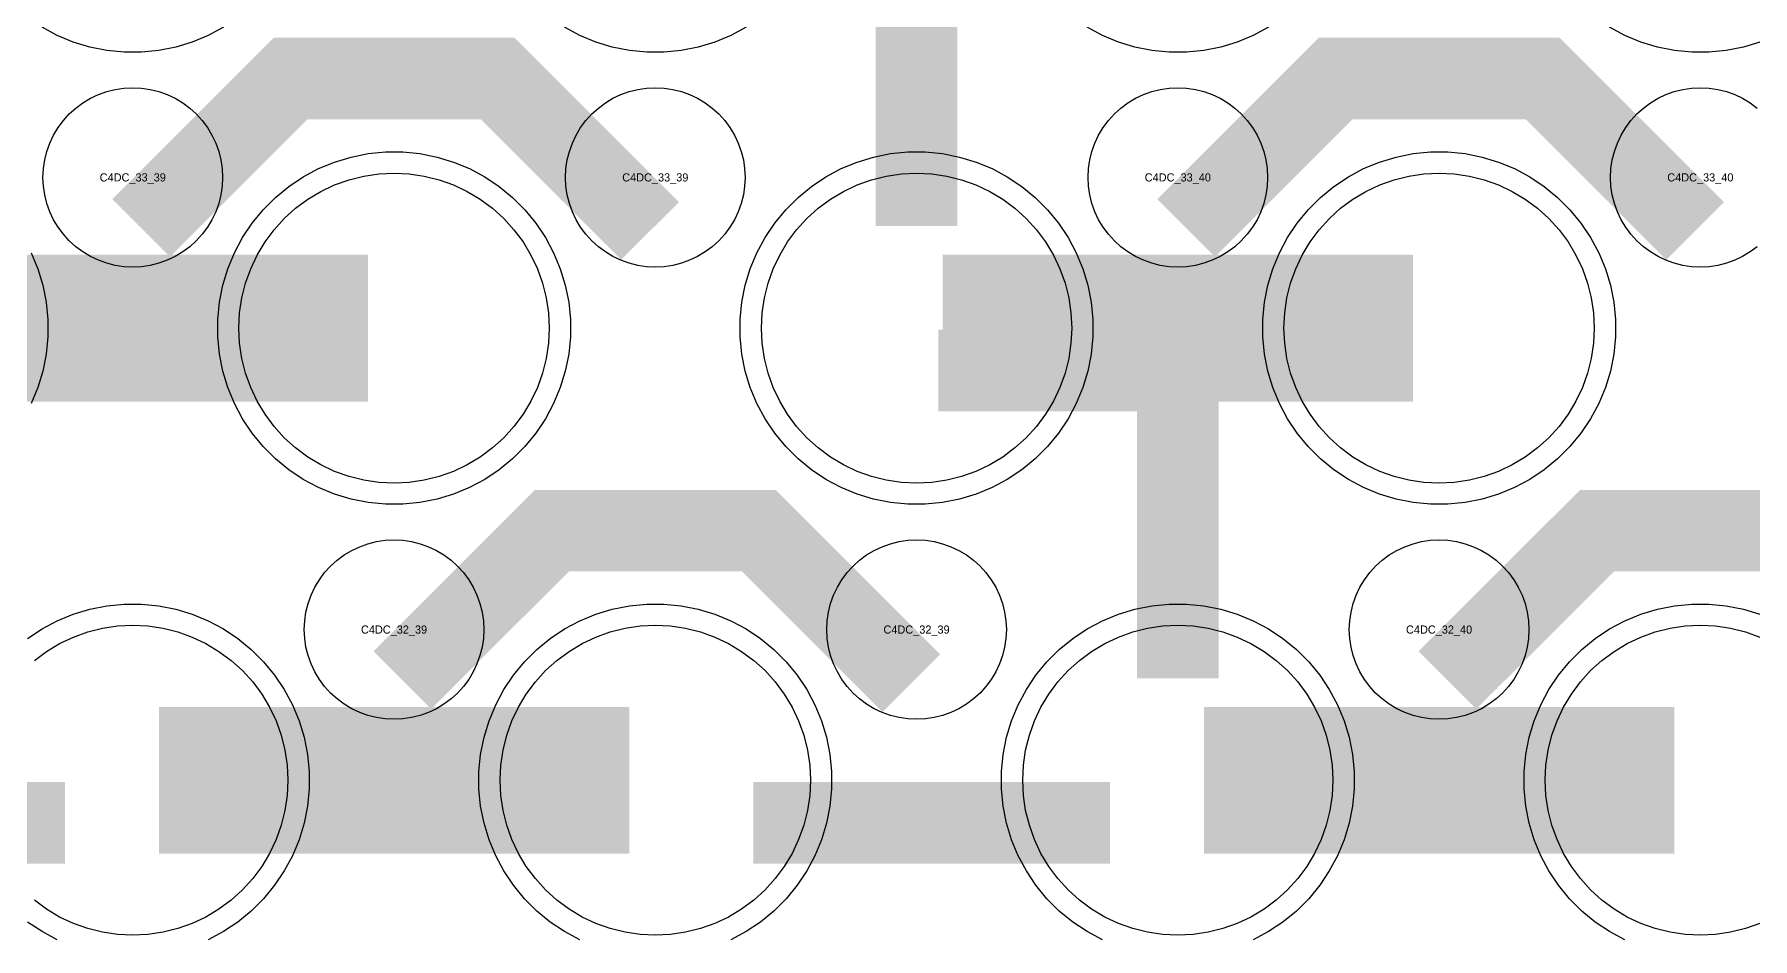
# Model space of a CAD drawing. Extents: x -11880 to 11880, y -14992 to 14992.
# Drawn here: x 450 to 976, y -10454 to -10177 of the extents above; entities that cross this region are included whole.
import ezdxf
from ezdxf.enums import TextEntityAlignment as Align

# ---------------------------------------------------------------- set-up
doc = ezdxf.new("R2010")
doc.units = 0
doc.header["$MEASUREMENT"] = 0
for name, color, linetype in [('GDS_775_DT_237', 138, 'CONTINUOUS'), ('RDL1_FS', 34, 'CONTINUOUS'), ('RDL_BS', 160, 'CONTINUOUS')]:
    doc.layers.add(name, color=color, linetype=linetype)

msp = doc.modelspace()

# ---------------------------------------------------------------- linework, layer by layer
at = {"layer": 'RDL1_FS', "color": 241, "true_color": 0xf7abae}
msp.add_lwpolyline([(560, -10314.459), (555.343, -10314.23), (550.732, -10313.546), (546.209, -10312.414), (541.819, -10310.842), (537.605, -10308.85), (533.605, -10306.452), (529.86, -10303.674), (526.406, -10300.544), (523.276, -10297.09), (520.498, -10293.345), (518.1, -10289.345), (516.108, -10285.131), (514.536, -10280.741), (513.404, -10276.218), (512.72, -10271.607), (512.491, -10266.95), (512.72, -10262.293), (513.404, -10257.682), (514.536, -10253.159), (516.108, -10248.769), (518.1, -10244.555), (520.498, -10240.555), (523.276, -10236.81), (526.406, -10233.356), (529.86, -10230.226), (533.605, -10227.448), (537.605, -10225.05), (541.819, -10223.058), (546.209, -10221.486), (550.732, -10220.354), (555.343, -10219.67), (560, -10219.441), (564.657, -10219.67), (569.268, -10220.354), (573.791, -10221.486), (578.181, -10223.058), (582.395, -10225.05), (586.395, -10227.448), (590.14, -10230.226), (593.594, -10233.356), (596.724, -10236.81), (599.502, -10240.555), (601.9, -10244.555), (603.892, -10248.769), (605.464, -10253.159), (606.596, -10257.682), (607.28, -10262.293), (607.509, -10266.95), (607.28, -10271.607), (606.596, -10276.218), (605.464, -10280.741), (603.892, -10285.131), (601.9, -10289.345), (599.502, -10293.345), (596.724, -10297.09), (593.594, -10300.544), (590.14, -10303.674), (586.395, -10306.452), (582.395, -10308.85), (578.181, -10310.842), (573.791, -10312.414), (569.268, -10313.546), (564.657, -10314.23)], close=True, dxfattribs=at)
at = {"layer": 'RDL1_FS'}
for points in [[(720, -10314.459), (715.343, -10314.23), (710.732, -10313.546), (706.209, -10312.414), (701.819, -10310.842), (697.605, -10308.85), (693.605, -10306.452), (689.86, -10303.674), (686.406, -10300.544), (683.276, -10297.09), (680.498, -10293.345), (678.1, -10289.345), (676.108, -10285.131), (674.536, -10280.741), (673.404, -10276.218), (672.72, -10271.607), (672.491, -10266.95), (672.72, -10262.293), (673.404, -10257.682), (674.536, -10253.159), (676.108, -10248.769), (678.1, -10244.555), (680.498, -10240.555), (683.276, -10236.81), (686.406, -10233.356), (689.86, -10230.226), (693.605, -10227.448), (697.605, -10225.05), (701.819, -10223.058), (706.209, -10221.486), (710.732, -10220.354), (715.343, -10219.67), (720, -10219.441), (724.657, -10219.67), (729.268, -10220.354), (733.791, -10221.486), (738.181, -10223.058), (742.395, -10225.05), (746.395, -10227.448), (750.14, -10230.226), (753.594, -10233.356), (756.724, -10236.81), (759.502, -10240.555), (761.9, -10244.555), (763.892, -10248.769), (765.464, -10253.159), (766.596, -10257.682), (767.28, -10262.293), (767.509, -10266.95), (767.28, -10271.607), (766.596, -10276.218), (765.464, -10280.741), (763.892, -10285.131), (761.9, -10289.345), (759.502, -10293.345), (756.724, -10297.09), (753.594, -10300.544), (750.14, -10303.674), (746.395, -10306.452), (742.395, -10308.85), (738.181, -10310.842), (733.791, -10312.414), (729.268, -10313.546), (724.657, -10314.23)], [(880, -10314.459), (875.343, -10314.23), (870.732, -10313.546), (866.209, -10312.414), (861.819, -10310.842), (857.605, -10308.85), (853.605, -10306.452), (849.86, -10303.674), (846.406, -10300.544), (843.276, -10297.09), (840.498, -10293.345), (838.1, -10289.345), (836.108, -10285.131), (834.536, -10280.741), (833.404, -10276.218), (832.72, -10271.607), (832.491, -10266.95), (832.72, -10262.293), (833.404, -10257.682), (834.536, -10253.159), (836.108, -10248.769), (838.1, -10244.555), (840.498, -10240.555), (843.276, -10236.81), (846.406, -10233.356), (849.86, -10230.226), (853.605, -10227.448), (857.605, -10225.05), (861.819, -10223.058), (866.209, -10221.486), (870.732, -10220.354), (875.343, -10219.67), (880, -10219.441), (884.657, -10219.67), (889.268, -10220.354), (893.791, -10221.486), (898.181, -10223.058), (902.395, -10225.05), (906.395, -10227.448), (910.14, -10230.226), (913.594, -10233.356), (916.724, -10236.81), (919.502, -10240.555), (921.9, -10244.555), (923.892, -10248.769), (925.464, -10253.159), (926.596, -10257.682), (927.28, -10262.293), (927.509, -10266.95), (927.28, -10271.607), (926.596, -10276.218), (925.464, -10280.741), (923.892, -10285.131), (921.9, -10289.345), (919.502, -10293.345), (916.724, -10297.09), (913.594, -10300.544), (910.14, -10303.674), (906.395, -10306.452), (902.395, -10308.85), (898.181, -10310.842), (893.791, -10312.414), (889.268, -10313.546), (884.657, -10314.23)], [(640, -10453.024), (635.343, -10452.795), (630.732, -10452.111), (626.209, -10450.979), (621.819, -10449.407), (617.605, -10447.415), (613.605, -10445.017), (609.86, -10442.239), (606.406, -10439.109), (603.276, -10435.655), (600.498, -10431.91), (598.1, -10427.91), (596.108, -10423.696), (594.536, -10419.306), (593.404, -10414.783), (592.72, -10410.172), (592.491, -10405.515), (592.72, -10400.858), (593.404, -10396.247), (594.536, -10391.724), (596.108, -10387.334), (598.1, -10383.12), (600.498, -10379.12), (603.276, -10375.375), (606.406, -10371.921), (609.86, -10368.791), (613.605, -10366.013), (617.605, -10363.615), (621.819, -10361.623), (626.209, -10360.051), (630.732, -10358.919), (635.343, -10358.235), (640, -10358.006), (644.657, -10358.235), (649.268, -10358.919), (653.791, -10360.051), (658.181, -10361.623), (662.395, -10363.615), (666.395, -10366.013), (670.14, -10368.791), (673.594, -10371.921), (676.724, -10375.375), (679.502, -10379.12), (681.9, -10383.12), (683.892, -10387.334), (685.464, -10391.724), (686.596, -10396.247), (687.28, -10400.858), (687.509, -10405.515), (687.28, -10410.172), (686.596, -10414.783), (685.464, -10419.306), (683.892, -10423.696), (681.9, -10427.91), (679.502, -10431.91), (676.724, -10435.655), (673.594, -10439.109), (670.14, -10442.239), (666.395, -10445.017), (662.395, -10447.415), (658.181, -10449.407), (653.791, -10450.979), (649.268, -10452.111), (644.657, -10452.795)], [(800, -10453.024), (795.343, -10452.795), (790.732, -10452.111), (786.209, -10450.979), (781.819, -10449.407), (777.605, -10447.415), (773.605, -10445.017), (769.86, -10442.239), (766.406, -10439.109), (763.276, -10435.655), (760.498, -10431.91), (758.1, -10427.91), (756.108, -10423.696), (754.536, -10419.306), (753.404, -10414.783), (752.72, -10410.172), (752.491, -10405.515), (752.72, -10400.858), (753.404, -10396.247), (754.536, -10391.724), (756.108, -10387.334), (758.1, -10383.12), (760.498, -10379.12), (763.276, -10375.375), (766.406, -10371.921), (769.86, -10368.791), (773.605, -10366.013), (777.605, -10363.615), (781.819, -10361.623), (786.209, -10360.051), (790.732, -10358.919), (795.343, -10358.235), (800, -10358.006), (804.657, -10358.235), (809.268, -10358.919), (813.791, -10360.051), (818.181, -10361.623), (822.395, -10363.615), (826.395, -10366.013), (830.14, -10368.791), (833.594, -10371.921), (836.724, -10375.375), (839.502, -10379.12), (841.9, -10383.12), (843.892, -10387.334), (845.464, -10391.724), (846.596, -10396.247), (847.28, -10400.858), (847.509, -10405.515), (847.28, -10410.172), (846.596, -10414.783), (845.464, -10419.306), (843.892, -10423.696), (841.9, -10427.91), (839.502, -10431.91), (836.724, -10435.655), (833.594, -10439.109), (830.14, -10442.239), (826.395, -10445.017), (822.395, -10447.415), (818.181, -10449.407), (813.791, -10450.979), (809.268, -10452.111), (804.657, -10452.795)]]:
    msp.add_lwpolyline(points, close=True, dxfattribs=at)
at = {"layer": 'RDL1_FS', "color": 241, "true_color": 0xf7abae}
for points in [[(408.002, -10266.95, 45, 45, 0), (480.002, -10266.95, 45, 45, 0)], [(480.002, -10266.95, 45, 45, 0), (552.002, -10266.95, 45, 45, 0)]]:
    msp.add_lwpolyline(points, format="xyseb", dxfattribs=at)
at = {"layer": 'RDL1_FS'}
for points in [[(728.002, -10266.95, 45, 45, 0), (800.002, -10266.95, 45, 45, 0)], [(800.002, -10266.95, 45, 45, 0), (872.002, -10266.95, 45, 45, 0)], [(488.002, -10405.515, 45, 45, 0), (560.002, -10405.515, 45, 45, 0)], [(560.002, -10405.515, 45, 45, 0), (632.002, -10405.515, 45, 45, 0)], [(808.002, -10405.515, 45, 45, 0), (880.002, -10405.515, 45, 45, 0)], [(880.002, -10405.515, 45, 45, 0), (952.002, -10405.515, 45, 45, 0)]]:
    msp.add_lwpolyline(points, format="xyseb", dxfattribs=at)
for points in [[(449.86, -10368.791), (453.605, -10366.013), (457.605, -10363.615), (461.819, -10361.623), (466.209, -10360.051), (470.732, -10358.919), (475.343, -10358.235), (480, -10358.006), (484.657, -10358.235), (489.268, -10358.919), (493.791, -10360.051), (498.181, -10361.623), (502.395, -10363.615), (506.395, -10366.013), (510.14, -10368.791), (513.594, -10371.921), (516.724, -10375.375), (519.502, -10379.12), (521.9, -10383.12), (523.892, -10387.334), (525.464, -10391.724), (526.596, -10396.247), (527.28, -10400.858), (527.509, -10405.515), (527.28, -10410.172), (526.596, -10414.783), (525.464, -10419.306), (523.892, -10423.696), (521.9, -10427.91), (519.502, -10431.91), (516.724, -10435.655), (513.594, -10439.109), (510.14, -10442.239), (506.395, -10445.017), (502.395, -10447.415), (498.181, -10449.407), (493.791, -10450.979), (489.268, -10452.111), (484.657, -10452.795), (480, -10453.024), (475.343, -10452.795), (470.732, -10452.111), (466.209, -10450.979), (461.819, -10449.407), (457.605, -10447.415), (453.605, -10445.017), (449.86, -10442.239)], [(978.181, -10449.407), (973.791, -10450.979), (969.268, -10452.111), (964.657, -10452.795), (960, -10453.024), (955.343, -10452.795), (950.732, -10452.111), (946.209, -10450.979), (941.819, -10449.407), (937.605, -10447.415), (933.605, -10445.017), (929.86, -10442.239), (926.406, -10439.109), (923.276, -10435.655), (920.498, -10431.91), (918.1, -10427.91), (916.108, -10423.696), (914.536, -10419.306), (913.404, -10414.783), (912.72, -10410.172), (912.491, -10405.515), (912.72, -10400.858), (913.404, -10396.247), (914.536, -10391.724), (916.108, -10387.334), (918.1, -10383.12), (920.498, -10379.12), (923.276, -10375.375), (926.406, -10371.921), (929.86, -10368.791), (933.605, -10366.013), (937.605, -10363.615), (941.819, -10361.623), (946.209, -10360.051), (950.732, -10358.919), (955.343, -10358.235), (960, -10358.006), (964.657, -10358.235), (969.268, -10358.919), (973.791, -10360.051), (978.181, -10361.623)]]:
    msp.add_lwpolyline(points, dxfattribs=at)
at = {"layer": 'RDL_BS'}
for points in [[(720, -10235.66, 25, 25, 0), (720, -10128.883, 25, 25, 0)], [(720, -10159.352, 25, 25, 0), (720, -10204.972, 25, 25, 0)], [(482.562, -10236.264, 25, 25, 0), (528.377, -10190.449, 25, 25, 0), (561.93, -10190.449, 25, 25, 0)], [(638.401, -10237.163, 25, 25, 0), (591.687, -10190.449, 25, 25, 0), (561.929, -10190.449, 25, 25, 0)], [(802.562, -10236.264, 25, 25, 0), (848.377, -10190.449, 25, 25, 0), (881.93, -10190.449, 25, 25, 0)], [(958.401, -10237.163, 25, 25, 0), (911.687, -10190.449, 25, 25, 0), (881.929, -10190.449, 25, 25, 0)], [(800, -10374.245, 25, 25, 0), (800, -10267.468, 25, 25, 0)], [(812.5, -10279.968, 25, 25, 0), (726.667, -10279.968, 25, 25, 0)], [(772.944, -10279.968, 25, 25, 0), (731.74, -10279.968, 25, 25, 0)], [(800, -10297.937, 25, 25, 0), (800, -10343.557, 25, 25, 0)], [(562.562, -10374.829, 25, 25, 0), (608.377, -10329.014, 25, 25, 0), (641.93, -10329.014, 25, 25, 0)], [(718.401, -10375.728, 25, 25, 0), (671.687, -10329.014, 25, 25, 0), (641.929, -10329.014, 25, 25, 0)], [(882.562, -10374.829, 25, 25, 0), (928.377, -10329.014, 25, 25, 0), (961.93, -10329.014, 25, 25, 0)], [(1038.401, -10375.728, 25, 25, 0), (991.687, -10329.014, 25, 25, 0), (961.929, -10329.014, 25, 25, 0)], [(350.016, -10418.528, 25, 25, 0), (459.281, -10418.528, 25, 25, 0)], [(670.016, -10418.528, 25, 25, 0), (779.281, -10418.528, 25, 25, 0)]]:
    msp.add_lwpolyline(points, format="xyseb", dxfattribs=at)
at = {"layer": 'RDL_BS', "color": 241, "true_color": 0xf7abae}
for points in [[(507.777, -10174.768), (503.115, -10177.26), (498.205, -10179.291), (493.165, -10180.822), (487.938, -10181.868), (482.644, -10182.385), (477.356, -10182.385), (472.062, -10181.868), (466.835, -10180.822), (461.795, -10179.291), (456.885, -10177.26), (452.223, -10174.768)], [(667.777, -10174.768), (663.115, -10177.26), (658.205, -10179.291), (653.165, -10180.822), (647.938, -10181.868), (642.644, -10182.385), (637.356, -10182.385), (632.062, -10181.868), (626.835, -10180.822), (621.795, -10179.291), (616.885, -10177.26), (612.223, -10174.768)], [(448.875, -10243.835), (450.906, -10248.745), (452.437, -10253.785), (453.483, -10259.012), (454, -10264.306), (454, -10269.594), (453.483, -10274.888), (452.437, -10280.115), (450.906, -10285.155), (448.875, -10290.065)]]:
    msp.add_lwpolyline(points, dxfattribs=at)
at = {"layer": 'RDL_BS'}
for points in [[(827.777, -10174.768), (823.115, -10177.26), (818.205, -10179.291), (813.165, -10180.822), (807.938, -10181.868), (802.644, -10182.385), (797.356, -10182.385), (792.062, -10181.868), (786.835, -10180.822), (781.795, -10179.291), (776.885, -10177.26), (772.223, -10174.768)], [(978.205, -10179.291), (973.165, -10180.822), (967.938, -10181.868), (962.644, -10182.385), (957.356, -10182.385), (952.062, -10181.868), (946.835, -10180.822), (941.795, -10179.291), (936.885, -10177.26), (932.223, -10174.768)], [(977.443, -10242.016), (975.28, -10243.619), (972.956, -10245.012), (970.519, -10246.164), (967.984, -10247.071), (965.365, -10247.728), (962.693, -10248.124), (960, -10248.256), (957.307, -10248.124), (954.635, -10247.728), (952.016, -10247.071), (949.481, -10246.164), (947.044, -10245.012), (944.72, -10243.619), (942.557, -10242.016), (940.558, -10240.204), (938.746, -10238.205), (937.143, -10236.042), (935.75, -10233.718), (934.598, -10231.281), (933.691, -10228.746), (933.034, -10226.127), (932.638, -10223.455), (932.506, -10220.762), (932.638, -10218.069), (933.034, -10215.397), (933.691, -10212.778), (934.598, -10210.243), (935.75, -10207.806), (937.143, -10205.482), (938.746, -10203.319), (940.558, -10201.32), (942.557, -10199.508), (944.72, -10197.905), (947.044, -10196.512), (949.481, -10195.36), (952.016, -10194.453), (954.635, -10193.796), (957.307, -10193.4), (960, -10193.268), (962.693, -10193.4), (965.365, -10193.796), (967.984, -10194.453), (970.519, -10195.36), (972.956, -10196.512), (975.28, -10197.905), (977.443, -10199.508)], [(447.809, -10362.079), (452.223, -10359.132), (456.885, -10356.64), (461.795, -10354.609), (466.835, -10353.078), (472.062, -10352.032), (477.356, -10351.515), (482.644, -10351.515), (487.938, -10352.032), (493.165, -10353.078), (498.205, -10354.609), (503.115, -10356.64), (507.777, -10359.132), (512.191, -10362.079), (516.292, -10365.441), (520.074, -10369.223), (523.436, -10373.324), (526.383, -10377.738), (528.875, -10382.4), (530.906, -10387.31), (532.437, -10392.35), (533.483, -10397.577), (534, -10402.871), (534, -10408.159), (533.483, -10413.453), (532.437, -10418.68), (530.906, -10423.72), (528.875, -10428.63), (526.383, -10433.292), (523.436, -10437.706), (520.074, -10441.807), (516.292, -10445.589), (512.191, -10448.951), (507.777, -10451.898), (503.115, -10454.39)], [(616.885, -10454.39), (612.223, -10451.898), (607.809, -10448.951), (603.708, -10445.589), (599.926, -10441.807), (596.564, -10437.706), (593.617, -10433.292), (591.125, -10428.63), (589.094, -10423.72), (587.563, -10418.68), (586.517, -10413.453), (586, -10408.159), (586, -10402.871), (586.517, -10397.577), (587.563, -10392.35), (589.094, -10387.31), (591.125, -10382.4), (593.617, -10377.738), (596.564, -10373.324), (599.926, -10369.223), (603.708, -10365.441), (607.809, -10362.079), (612.223, -10359.132), (616.885, -10356.64), (621.795, -10354.609), (626.835, -10353.078), (632.062, -10352.032), (637.356, -10351.515), (642.644, -10351.515), (647.938, -10352.032), (653.165, -10353.078), (658.205, -10354.609), (663.115, -10356.64), (667.777, -10359.132), (672.191, -10362.079), (676.292, -10365.441), (680.074, -10369.223), (683.436, -10373.324), (686.383, -10377.738), (688.875, -10382.4), (690.906, -10387.31), (692.437, -10392.35), (693.483, -10397.577), (694, -10402.871), (694, -10408.159), (693.483, -10413.453), (692.437, -10418.68), (690.906, -10423.72), (688.875, -10428.63), (686.383, -10433.292), (683.436, -10437.706), (680.074, -10441.807), (676.292, -10445.589), (672.191, -10448.951), (667.777, -10451.898), (663.115, -10454.39)], [(776.885, -10454.39), (772.223, -10451.898), (767.809, -10448.951), (763.708, -10445.589), (759.926, -10441.807), (756.564, -10437.706), (753.617, -10433.292), (751.125, -10428.63), (749.094, -10423.72), (747.563, -10418.68), (746.517, -10413.453), (746, -10408.159), (746, -10402.871), (746.517, -10397.577), (747.563, -10392.35), (749.094, -10387.31), (751.125, -10382.4), (753.617, -10377.738), (756.564, -10373.324), (759.926, -10369.223), (763.708, -10365.441), (767.809, -10362.079), (772.223, -10359.132), (776.885, -10356.64), (781.795, -10354.609), (786.835, -10353.078), (792.062, -10352.032), (797.356, -10351.515), (802.644, -10351.515), (807.938, -10352.032), (813.165, -10353.078), (818.205, -10354.609), (823.115, -10356.64), (827.777, -10359.132), (832.191, -10362.079), (836.292, -10365.441), (840.074, -10369.223), (843.436, -10373.324), (846.383, -10377.738), (848.875, -10382.4), (850.906, -10387.31), (852.437, -10392.35), (853.483, -10397.577), (854, -10402.871), (854, -10408.159), (853.483, -10413.453), (852.437, -10418.68), (850.906, -10423.72), (848.875, -10428.63), (846.383, -10433.292), (843.436, -10437.706), (840.074, -10441.807), (836.292, -10445.589), (832.191, -10448.951), (827.777, -10451.898), (823.115, -10454.39)], [(936.885, -10454.39), (932.223, -10451.898), (927.809, -10448.951), (923.708, -10445.589), (919.926, -10441.807), (916.564, -10437.706), (913.617, -10433.292), (911.125, -10428.63), (909.094, -10423.72), (907.563, -10418.68), (906.517, -10413.453), (906, -10408.159), (906, -10402.871), (906.517, -10397.577), (907.563, -10392.35), (909.094, -10387.31), (911.125, -10382.4), (913.617, -10377.738), (916.564, -10373.324), (919.926, -10369.223), (923.708, -10365.441), (927.809, -10362.079), (932.223, -10359.132), (936.885, -10356.64), (941.795, -10354.609), (946.835, -10353.078), (952.062, -10352.032), (957.356, -10351.515), (962.644, -10351.515), (967.938, -10352.032), (973.165, -10353.078), (978.205, -10354.609)], [(456.885, -10454.39), (452.223, -10451.898), (447.809, -10448.951)]]:
    msp.add_lwpolyline(points, dxfattribs=at)
for points in [[(480, -10248.256), (477.307, -10248.124), (474.635, -10247.728), (472.016, -10247.071), (469.481, -10246.164), (467.044, -10245.012), (464.72, -10243.619), (462.557, -10242.016), (460.558, -10240.204), (458.746, -10238.205), (457.143, -10236.042), (455.75, -10233.718), (454.598, -10231.281), (453.691, -10228.746), (453.034, -10226.127), (452.638, -10223.455), (452.506, -10220.762), (452.638, -10218.069), (453.034, -10215.397), (453.691, -10212.778), (454.598, -10210.243), (455.75, -10207.806), (457.143, -10205.482), (458.746, -10203.319), (460.558, -10201.32), (462.557, -10199.508), (464.72, -10197.905), (467.044, -10196.512), (469.481, -10195.36), (472.016, -10194.453), (474.635, -10193.796), (477.307, -10193.4), (480, -10193.268), (482.693, -10193.4), (485.365, -10193.796), (487.984, -10194.453), (490.519, -10195.36), (492.956, -10196.512), (495.28, -10197.905), (497.443, -10199.508), (499.442, -10201.32), (501.254, -10203.319), (502.857, -10205.482), (504.25, -10207.806), (505.402, -10210.243), (506.309, -10212.778), (506.966, -10215.397), (507.362, -10218.069), (507.494, -10220.762), (507.362, -10223.455), (506.966, -10226.127), (506.309, -10228.746), (505.402, -10231.281), (504.25, -10233.718), (502.857, -10236.042), (501.254, -10238.205), (499.442, -10240.204), (497.443, -10242.016), (495.28, -10243.619), (492.956, -10245.012), (490.519, -10246.164), (487.984, -10247.071), (485.365, -10247.728), (482.693, -10248.124)], [(640, -10248.256), (637.307, -10248.124), (634.635, -10247.728), (632.016, -10247.071), (629.481, -10246.164), (627.044, -10245.012), (624.72, -10243.619), (622.557, -10242.016), (620.558, -10240.204), (618.746, -10238.205), (617.143, -10236.042), (615.75, -10233.718), (614.598, -10231.281), (613.691, -10228.746), (613.034, -10226.127), (612.638, -10223.455), (612.506, -10220.762), (612.638, -10218.069), (613.034, -10215.397), (613.691, -10212.778), (614.598, -10210.243), (615.75, -10207.806), (617.143, -10205.482), (618.746, -10203.319), (620.558, -10201.32), (622.557, -10199.508), (624.72, -10197.905), (627.044, -10196.512), (629.481, -10195.36), (632.016, -10194.453), (634.635, -10193.796), (637.307, -10193.4), (640, -10193.268), (642.693, -10193.4), (645.365, -10193.796), (647.984, -10194.453), (650.519, -10195.36), (652.956, -10196.512), (655.28, -10197.905), (657.443, -10199.508), (659.442, -10201.32), (661.254, -10203.319), (662.857, -10205.482), (664.25, -10207.806), (665.402, -10210.243), (666.309, -10212.778), (666.966, -10215.397), (667.362, -10218.069), (667.494, -10220.762), (667.362, -10223.455), (666.966, -10226.127), (666.309, -10228.746), (665.402, -10231.281), (664.25, -10233.718), (662.857, -10236.042), (661.254, -10238.205), (659.442, -10240.204), (657.443, -10242.016), (655.28, -10243.619), (652.956, -10245.012), (650.519, -10246.164), (647.984, -10247.071), (645.365, -10247.728), (642.693, -10248.124)], [(800, -10248.256), (797.307, -10248.124), (794.635, -10247.728), (792.016, -10247.071), (789.481, -10246.164), (787.044, -10245.012), (784.72, -10243.619), (782.557, -10242.016), (780.558, -10240.204), (778.746, -10238.205), (777.143, -10236.042), (775.75, -10233.718), (774.598, -10231.281), (773.691, -10228.746), (773.034, -10226.127), (772.638, -10223.455), (772.506, -10220.762), (772.638, -10218.069), (773.034, -10215.397), (773.691, -10212.778), (774.598, -10210.243), (775.75, -10207.806), (777.143, -10205.482), (778.746, -10203.319), (780.558, -10201.32), (782.557, -10199.508), (784.72, -10197.905), (787.044, -10196.512), (789.481, -10195.36), (792.016, -10194.453), (794.635, -10193.796), (797.307, -10193.4), (800, -10193.268), (802.693, -10193.4), (805.365, -10193.796), (807.984, -10194.453), (810.519, -10195.36), (812.956, -10196.512), (815.28, -10197.905), (817.443, -10199.508), (819.442, -10201.32), (821.254, -10203.319), (822.857, -10205.482), (824.25, -10207.806), (825.402, -10210.243), (826.309, -10212.778), (826.966, -10215.397), (827.362, -10218.069), (827.494, -10220.762), (827.362, -10223.455), (826.966, -10226.127), (826.309, -10228.746), (825.402, -10231.281), (824.25, -10233.718), (822.857, -10236.042), (821.254, -10238.205), (819.442, -10240.204), (817.443, -10242.016), (815.28, -10243.619), (812.956, -10245.012), (810.519, -10246.164), (807.984, -10247.071), (805.365, -10247.728), (802.693, -10248.124)], [(717.356, -10320.95), (712.062, -10320.433), (706.835, -10319.387), (701.795, -10317.856), (696.885, -10315.825), (692.223, -10313.333), (687.809, -10310.386), (683.708, -10307.024), (679.926, -10303.242), (676.564, -10299.141), (673.617, -10294.727), (671.125, -10290.065), (669.094, -10285.155), (667.563, -10280.115), (666.517, -10274.888), (666, -10269.594), (666, -10264.306), (666.517, -10259.012), (667.563, -10253.785), (669.094, -10248.745), (671.125, -10243.835), (673.617, -10239.173), (676.564, -10234.759), (679.926, -10230.658), (683.708, -10226.876), (687.809, -10223.514), (692.223, -10220.567), (696.885, -10218.075), (701.795, -10216.044), (706.835, -10214.513), (712.062, -10213.467), (717.356, -10212.95), (722.644, -10212.95), (727.938, -10213.467), (733.165, -10214.513), (738.205, -10216.044), (743.115, -10218.075), (747.777, -10220.567), (752.191, -10223.514), (756.292, -10226.876), (760.074, -10230.658), (763.436, -10234.759), (766.383, -10239.173), (768.875, -10243.835), (770.906, -10248.745), (772.437, -10253.785), (773.483, -10259.012), (774, -10264.306), (774, -10269.594), (773.483, -10274.888), (772.437, -10280.115), (770.906, -10285.155), (768.875, -10290.065), (766.383, -10294.727), (763.436, -10299.141), (760.074, -10303.242), (756.292, -10307.024), (752.191, -10310.386), (747.777, -10313.333), (743.115, -10315.825), (738.205, -10317.856), (733.165, -10319.387), (727.938, -10320.433), (722.644, -10320.95)], [(877.356, -10320.95), (872.062, -10320.433), (866.835, -10319.387), (861.795, -10317.856), (856.885, -10315.825), (852.223, -10313.333), (847.809, -10310.386), (843.708, -10307.024), (839.926, -10303.242), (836.564, -10299.141), (833.617, -10294.727), (831.125, -10290.065), (829.094, -10285.155), (827.563, -10280.115), (826.517, -10274.888), (826, -10269.594), (826, -10264.306), (826.517, -10259.012), (827.563, -10253.785), (829.094, -10248.745), (831.125, -10243.835), (833.617, -10239.173), (836.564, -10234.759), (839.926, -10230.658), (843.708, -10226.876), (847.809, -10223.514), (852.223, -10220.567), (856.885, -10218.075), (861.795, -10216.044), (866.835, -10214.513), (872.062, -10213.467), (877.356, -10212.95), (882.644, -10212.95), (887.938, -10213.467), (893.165, -10214.513), (898.205, -10216.044), (903.115, -10218.075), (907.777, -10220.567), (912.191, -10223.514), (916.292, -10226.876), (920.074, -10230.658), (923.436, -10234.759), (926.383, -10239.173), (928.875, -10243.835), (930.906, -10248.745), (932.437, -10253.785), (933.483, -10259.012), (934, -10264.306), (934, -10269.594), (933.483, -10274.888), (932.437, -10280.115), (930.906, -10285.155), (928.875, -10290.065), (926.383, -10294.727), (923.436, -10299.141), (920.074, -10303.242), (916.292, -10307.024), (912.191, -10310.386), (907.777, -10313.333), (903.115, -10315.825), (898.205, -10317.856), (893.165, -10319.387), (887.938, -10320.433), (882.644, -10320.95)], [(560, -10386.821), (557.307, -10386.689), (554.635, -10386.293), (552.016, -10385.636), (549.481, -10384.729), (547.044, -10383.577), (544.72, -10382.184), (542.557, -10380.581), (540.558, -10378.769), (538.746, -10376.77), (537.143, -10374.607), (535.75, -10372.283), (534.598, -10369.846), (533.691, -10367.311), (533.034, -10364.692), (532.638, -10362.02), (532.506, -10359.327), (532.638, -10356.634), (533.034, -10353.962), (533.691, -10351.343), (534.598, -10348.808), (535.75, -10346.371), (537.143, -10344.047), (538.746, -10341.884), (540.558, -10339.885), (542.557, -10338.073), (544.72, -10336.47), (547.044, -10335.077), (549.481, -10333.925), (552.016, -10333.018), (554.635, -10332.361), (557.307, -10331.965), (560, -10331.833), (562.693, -10331.965), (565.365, -10332.361), (567.984, -10333.018), (570.519, -10333.925), (572.956, -10335.077), (575.28, -10336.47), (577.443, -10338.073), (579.442, -10339.885), (581.254, -10341.884), (582.857, -10344.047), (584.25, -10346.371), (585.402, -10348.808), (586.309, -10351.343), (586.966, -10353.962), (587.362, -10356.634), (587.494, -10359.327), (587.362, -10362.02), (586.966, -10364.692), (586.309, -10367.311), (585.402, -10369.846), (584.25, -10372.283), (582.857, -10374.607), (581.254, -10376.77), (579.442, -10378.769), (577.443, -10380.581), (575.28, -10382.184), (572.956, -10383.577), (570.519, -10384.729), (567.984, -10385.636), (565.365, -10386.293), (562.693, -10386.689)], [(720, -10386.821), (717.307, -10386.689), (714.635, -10386.293), (712.016, -10385.636), (709.481, -10384.729), (707.044, -10383.577), (704.72, -10382.184), (702.557, -10380.581), (700.558, -10378.769), (698.746, -10376.77), (697.143, -10374.607), (695.75, -10372.283), (694.598, -10369.846), (693.691, -10367.311), (693.034, -10364.692), (692.638, -10362.02), (692.506, -10359.327), (692.638, -10356.634), (693.034, -10353.962), (693.691, -10351.343), (694.598, -10348.808), (695.75, -10346.371), (697.143, -10344.047), (698.746, -10341.884), (700.558, -10339.885), (702.557, -10338.073), (704.72, -10336.47), (707.044, -10335.077), (709.481, -10333.925), (712.016, -10333.018), (714.635, -10332.361), (717.307, -10331.965), (720, -10331.833), (722.693, -10331.965), (725.365, -10332.361), (727.984, -10333.018), (730.519, -10333.925), (732.956, -10335.077), (735.28, -10336.47), (737.443, -10338.073), (739.442, -10339.885), (741.254, -10341.884), (742.857, -10344.047), (744.25, -10346.371), (745.402, -10348.808), (746.309, -10351.343), (746.966, -10353.962), (747.362, -10356.634), (747.494, -10359.327), (747.362, -10362.02), (746.966, -10364.692), (746.309, -10367.311), (745.402, -10369.846), (744.25, -10372.283), (742.857, -10374.607), (741.254, -10376.77), (739.442, -10378.769), (737.443, -10380.581), (735.28, -10382.184), (732.956, -10383.577), (730.519, -10384.729), (727.984, -10385.636), (725.365, -10386.293), (722.693, -10386.689)], [(880, -10386.821), (877.307, -10386.689), (874.635, -10386.293), (872.016, -10385.636), (869.481, -10384.729), (867.044, -10383.577), (864.72, -10382.184), (862.557, -10380.581), (860.558, -10378.769), (858.746, -10376.77), (857.143, -10374.607), (855.75, -10372.283), (854.598, -10369.846), (853.691, -10367.311), (853.034, -10364.692), (852.638, -10362.02), (852.506, -10359.327), (852.638, -10356.634), (853.034, -10353.962), (853.691, -10351.343), (854.598, -10348.808), (855.75, -10346.371), (857.143, -10344.047), (858.746, -10341.884), (860.558, -10339.885), (862.557, -10338.073), (864.72, -10336.47), (867.044, -10335.077), (869.481, -10333.925), (872.016, -10333.018), (874.635, -10332.361), (877.307, -10331.965), (880, -10331.833), (882.693, -10331.965), (885.365, -10332.361), (887.984, -10333.018), (890.519, -10333.925), (892.956, -10335.077), (895.28, -10336.47), (897.443, -10338.073), (899.442, -10339.885), (901.254, -10341.884), (902.857, -10344.047), (904.25, -10346.371), (905.402, -10348.808), (906.309, -10351.343), (906.966, -10353.962), (907.362, -10356.634), (907.494, -10359.327), (907.362, -10362.02), (906.966, -10364.692), (906.309, -10367.311), (905.402, -10369.846), (904.25, -10372.283), (902.857, -10374.607), (901.254, -10376.77), (899.442, -10378.769), (897.443, -10380.581), (895.28, -10382.184), (892.956, -10383.577), (890.519, -10384.729), (887.984, -10385.636), (885.365, -10386.293), (882.693, -10386.689)]]:
    msp.add_lwpolyline(points, close=True, dxfattribs=at)
at = {"layer": 'RDL_BS', "color": 241, "true_color": 0xf7abae}
msp.add_lwpolyline([(557.356, -10320.95), (552.062, -10320.433), (546.835, -10319.387), (541.795, -10317.856), (536.885, -10315.825), (532.223, -10313.333), (527.809, -10310.386), (523.708, -10307.024), (519.926, -10303.242), (516.564, -10299.141), (513.617, -10294.727), (511.125, -10290.065), (509.094, -10285.155), (507.563, -10280.115), (506.517, -10274.888), (506, -10269.594), (506, -10264.306), (506.517, -10259.012), (507.563, -10253.785), (509.094, -10248.745), (511.125, -10243.835), (513.617, -10239.173), (516.564, -10234.759), (519.926, -10230.658), (523.708, -10226.876), (527.809, -10223.514), (532.223, -10220.567), (536.885, -10218.075), (541.795, -10216.044), (546.835, -10214.513), (552.062, -10213.467), (557.356, -10212.95), (562.644, -10212.95), (567.938, -10213.467), (573.165, -10214.513), (578.205, -10216.044), (583.115, -10218.075), (587.777, -10220.567), (592.191, -10223.514), (596.292, -10226.876), (600.074, -10230.658), (603.436, -10234.759), (606.383, -10239.173), (608.875, -10243.835), (610.906, -10248.745), (612.437, -10253.785), (613.483, -10259.012), (614, -10264.306), (614, -10269.594), (613.483, -10274.888), (612.437, -10280.115), (610.906, -10285.155), (608.875, -10290.065), (606.383, -10294.727), (603.436, -10299.141), (600.074, -10303.242), (596.292, -10307.024), (592.191, -10310.386), (587.777, -10313.333), (583.115, -10315.825), (578.205, -10317.856), (573.165, -10319.387), (567.938, -10320.433), (562.644, -10320.95)], close=True, dxfattribs=at)

# ---------------------------------------------------------------- texts
at = {"layer": 'GDS_775_DT_237'}
for s, p in [('C4DC_33_39', (480, -10220.762)), ('C4DC_33_39', (480, -10220.762)), ('C4DC_33_39', (640, -10220.762)), ('C4DC_33_39', (640, -10220.762)), ('C4DC_33_40', (800, -10220.762)), ('C4DC_33_40', (800, -10220.762)), ('C4DC_33_40', (960, -10220.762)), ('C4DC_33_40', (960, -10220.762)), ('C4DC_32_39', (560, -10359.327)), ('C4DC_32_39', (560, -10359.327)), ('C4DC_32_39', (720, -10359.327)), ('C4DC_32_39', (720, -10359.327)), ('C4DC_32_40', (880, -10359.327)), ('C4DC_32_40', (880, -10359.327))]:
    msp.add_text(s, height=2.5, dxfattribs=at).set_placement(p, align=Align.MIDDLE_CENTER)

doc.saveas('drawing.dxf')
